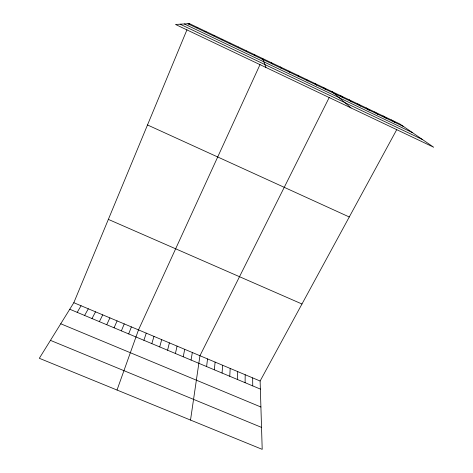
<?xml version="1.0" encoding="UTF-8"?>
<svg xmlns="http://www.w3.org/2000/svg" width="473" height="473" viewBox="0 0 473 473"><rect width="100%" height="100%" fill="white"/><g stroke="black" fill="none" stroke-linecap="round" stroke-linejoin="round"><path stroke-width="0.71" d="M245.103 382.698L245.191 374.74M237.44 379.488L237.7 371.595M229.76 376.272L230.185 368.437M222.062 373.043L222.659 365.268M246.587 51.717L246.652 50.901M214.34 369.809L215.109 362.099M206.6 366.569L207.535 358.912M190.518 420.065L199.949 355.726L329.243 97.438M191.051 360.054L192.34 352.527M183.246 356.784L184.707 349.316M175.418 353.502L177.056 346.1M167.572 350.215L169.387 342.878M159.703 346.922L161.695 339.644M151.815 343.617L153.985 336.404M143.904 340.3L146.252 333.152M117.026 390.036L138.5 329.894L260.049 64.529M128.691 333.926L131.382 326.902M238.274 47.755L238.558 47.04M121.39 330.869L124.251 323.904M396.782 129.561L260.115 381.013L262.202 449.35L39.324 358.292L73.818 302.702L186.971 29.769M188.946 25.01L189.507 23.65L399.833 123.95L433.676 147.239L175.507 24.46L189.507 23.65M114.07 327.801L117.097 320.901M262.166 59.905L262.769 58.587L265.932 67.462M106.727 324.726L109.925 317.886M99.371 321.646L102.742 314.864M91.999 318.554L95.534 311.837M84.602 315.456L88.315 308.798M77.194 312.351L81.072 305.753M229.943 43.782L230.44 43.167M221.583 39.797L222.298 39.289M213.199 35.8L214.139 35.392M204.791 31.792L205.95 31.49M196.36 27.771L197.738 27.576M50.451 340.359L261.528 427.397M60.745 323.774L260.907 407.017M69.762 309.236L260.363 389.09M73.818 302.702L260.115 381.013M108.358 219.389L301.975 303.997M147.505 124.961L349.269 216.983M187.905 23.745L403.729 126.628M184.304 23.952L412.48 132.647M180.118 24.194L422.59 139.606M391.461 119.953L395.144 122.537M383.059 115.95L386.536 118.433M374.634 111.93L377.897 114.312M366.185 107.903L369.236 110.185M357.712 103.859L360.544 106.041M349.21 99.809L351.823 101.884M340.684 95.741L343.079 97.716M332.135 91.661L351.055 107.945M323.556 87.57L325.507 89.338M314.953 83.467L316.679 85.128M306.321 79.352L307.822 80.913M297.665 75.225L298.942 76.673M288.979 71.086L290.032 72.428M280.27 66.93L281.092 68.165M271.537 62.767L272.129 63.89M254.722 54.75L254.87 55.666M252.665 377.886L252.742 385.897"/></g></svg>
